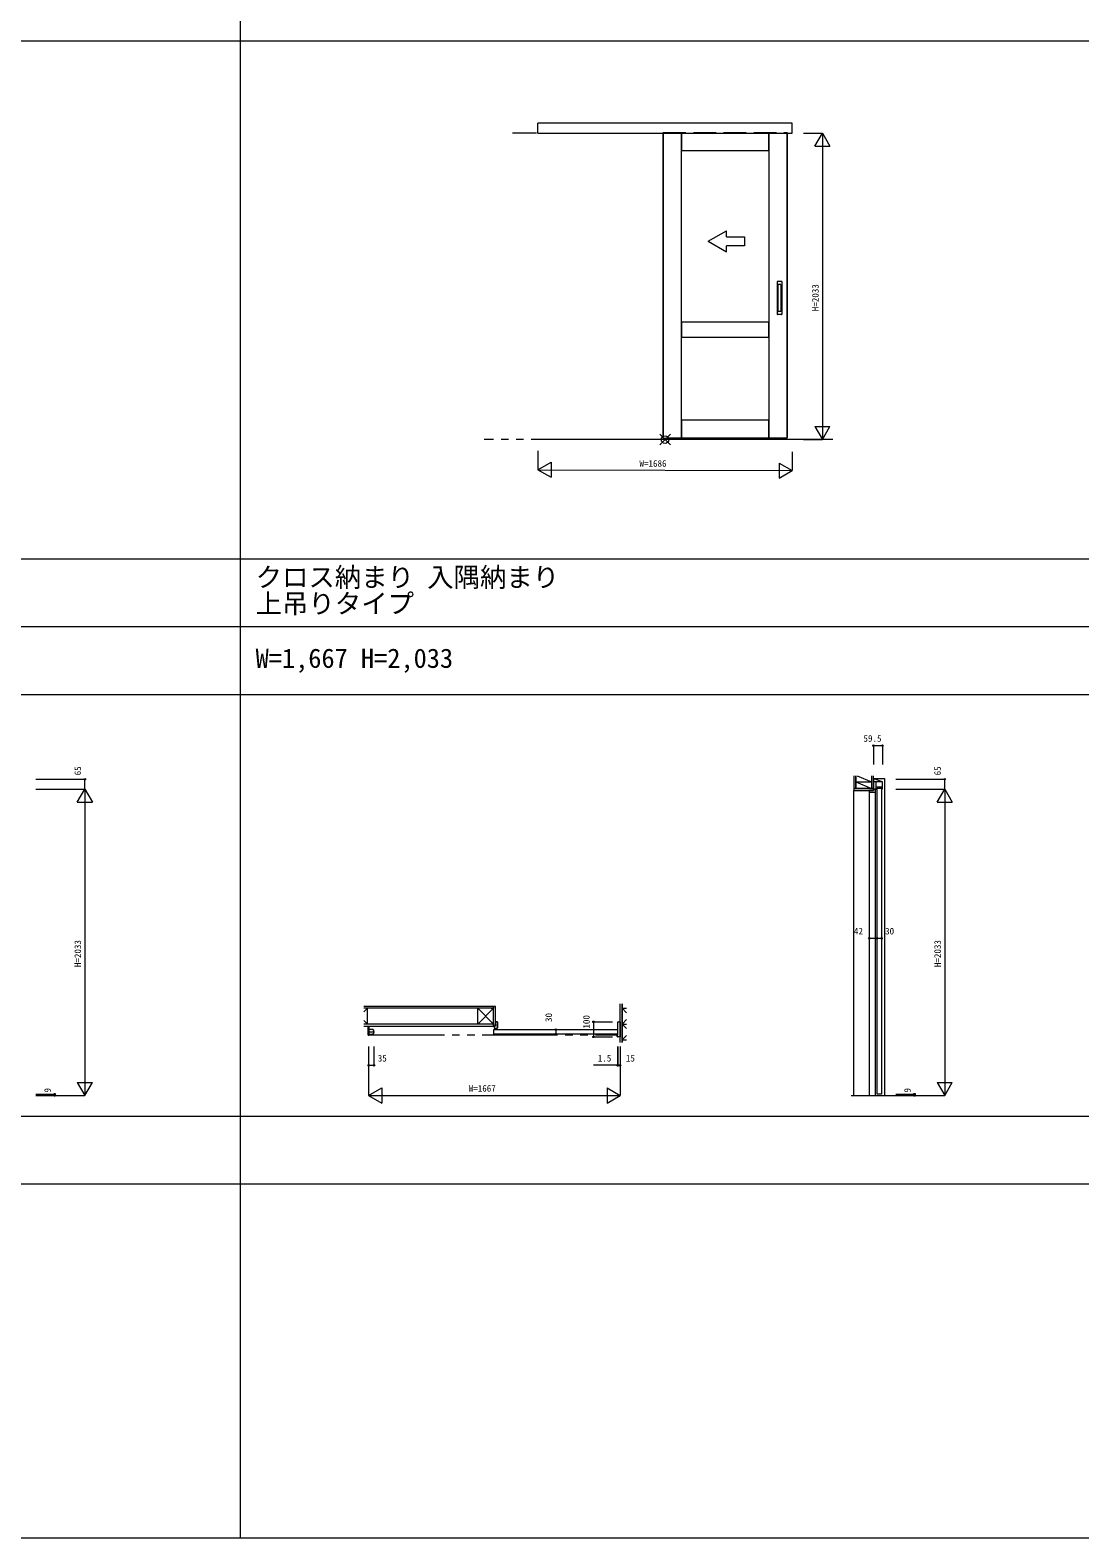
# Model space of a CAD drawing. Units: millimetres, scale not verified. Extents: x -14341 to 14341, y -10000 to 10000.
# Drawn here: x -4335 to 2623, y -10000 to 1 of the extents above; entities that cross this region are included whole.
import ezdxf
from ezdxf.enums import TextEntityAlignment as Align

# ---------------------------------------------------------------- set-up
doc = ezdxf.new("R2010")
doc.units = ezdxf.units.MM
doc.header["$LTSCALE"] = 50
for name, pattern in [('USER1', [13, 10, -1, 1, -1]), ('USER2', [15, 10, -1, 1, -1, 1, -1]), ('USER3', [4, 3, -1])]:
    doc.linetypes.add(name, pattern=pattern)
doc.layers.add('0-0_0', color=7, linetype='Continuous')
for name, color, linetype, lineweight in [('0-1_YKK_F1', 7, 'Continuous', 18), ('0-2_YKK_A1', 4, 'Continuous', 18), ('0-3_YKK_N1', 2, 'Continuous', 18), ('0-4_YKK_B1', 4, 'Continuous', 18), ('0-5_YKK_Z1', 7, 'Continuous', 18), ('0-6_YKK_C1', 4, 'Continuous', 18), ('0-8_YKK_IN', 1, 'Continuous', 18)]:
    doc.layers.add(name, color=color, linetype=linetype, lineweight=lineweight)
doc.styles.add('ＭＳ ゴシック', font='')
doc.styles.get('ＭＳ ゴシック').set_extended_font_data('MS Gothic')

msp = doc.modelspace()

# ---------------------------------------------------------------- linework, layer by layer
at = {"layer": '0-1_YKK_F1'}
for p, q in [((-2940.51, -10000), (-2940.51, 9500)), ((-14340.51, -70), (14159.49, -70)), ((-14340.51, -3505), (14159.49, -3505)), ((-14340.51, -3955), (14159.49, -3955)), ((-14340.51, -4405), (14159.49, -4405)), ((-14340.51, -7202.5), (14159.49, -7202.5)), ((-14340.51, -7652.5), (14159.49, -7652.5)), ((-14340.51, -10000), (14340.51, -10000))]:
    msp.add_line(p, q, dxfattribs=at)
at = {"layer": '0-2_YKK_A1'}
for p, q in [((-979.45, -681.5), (-1137.7, -681.5)), ((-979.45, -681.5), (-1137.7, -681.5)), ((-968.86, -681.5), (-968.86, -616.5)), ((-968.86, -681.5), (-968.86, -616.5)), ((-968.86, -681.5), (717.14, -681.5)), ((-968.86, -681.5), (717.14, -681.5)), ((-137.86, -676.5), (-137.86, -2695.5)), ((-137.86, -676.5), (-122.86, -676.5)), ((-137.86, -2705.5), (-137.86, -676.5)), ((-17.86, -2705.5), (-17.86, -676.5)), ((-17.86, -676.5), (-17.86, -796.5)), ((562.14, -676.5), (562.14, -2705.5)), ((682.14, -676.5), (682.14, -2701.5)), ((682.14, -2705.5), (682.14, -676.5)), ((160.14, -1399.14), (280.14, -1329.85)), ((160.14, -1399.14), (280.14, -1329.85)), ((160.14, -1399.14), (280.14, -1468.42)), ((160.14, -1399.14), (280.14, -1468.42)), ((280.14, -1369.14), (280.14, -1329.85)), ((280.14, -1369.14), (280.14, -1329.85)), ((280.14, -1369.14), (400.14, -1369.14)), ((280.14, -1369.14), (400.14, -1369.14)), ((400.14, -1369.14), (400.14, -1429.14)), ((400.14, -1369.14), (400.14, -1429.14)), ((280.14, -1468.42), (280.14, -1429.14)), ((400.14, -1429.14), (280.14, -1429.14)), ((280.14, -1468.42), (280.14, -1429.14)), ((400.14, -1429.14), (280.14, -1429.14)), ((617.14, -1666.5), (617.14, -1884.5)), ((646.14, -1665.5), (618.14, -1665.5)), ((622.14, -1686.5), (622.14, -1864.5)), ((641.14, -1685.5), (623.14, -1685.5)), ((642.14, -1686.5), (642.14, -1864.5)), ((647.14, -1666.5), (647.14, -1884.5)), ((646.14, -1885.5), (618.14, -1885.5)), ((641.14, -1865.5), (623.14, -1865.5)), ((682.14, -2714.5), (-933.86, -2714.5)), ((682.14, -2714.5), (-933.86, -2714.5)), ((-137.86, -2705.5), (667.14, -2705.5)), ((667.14, -2705.5), (-112.86, -2705.5)), ((667.14, -2705.5), (681.84, -2705.5)), ((682.14, -2705.5), (667.14, -2705.5))]:
    msp.add_line(p, q, dxfattribs=at)
at = {"layer": '0-2_YKK_A1', "linetype": 'USER3'}
msp.add_line((-137.86, -676.5), (682.14, -676.5), dxfattribs=at)
at = {"layer": '0-2_YKK_A1', "linetype": 'USER2'}
msp.add_line((986.29, -2714.5), (-1326.42, -2714.5), dxfattribs=at)
msp.add_line((986.29, -2714.5), (-1326.42, -2714.5), dxfattribs=at)
at = {"layer": '0-2_YKK_A1'}
for points in [[(717.14, -681.5), (717.14, -616.5), (-968.86, -616.5)], [(717.14, -681.5), (717.14, -616.5), (-968.86, -616.5)], [(-17.86, -796.5), (562.14, -796.5), (562.14, -676.5)], [(562.14, -2705.5), (562.14, -2585.5), (-17.86, -2585.5), (-17.86, -2705.5)]]:
    msp.add_lwpolyline(points, dxfattribs=at)
msp.add_lwpolyline([(-17.86, -2035.5), (562.14, -2035.5), (562.14, -1935.5), (-17.86, -1935.5)], close=True, dxfattribs=at)
for centre, start, end in [((618.14, -1666.5), 90, 180), ((623.14, -1686.5), 90, 180), ((641.14, -1686.5), 0, 90), ((646.14, -1666.5), 0, 90), ((618.14, -1884.5), 180, 270), ((623.14, -1864.5), 180, 270), ((641.14, -1864.5), 270, 0), ((646.14, -1884.5), 270, 0)]:
    msp.add_arc(centre, 1, start, end, dxfattribs=at)
at = {"layer": '0-3_YKK_N1'}
for p, q in [((792.14, -681.5), (917.14, -681.5)), ((917.14, -681.5), (917.14, -2714.5)), ((867.14, -768.1), (967.14, -768.1)), ((867.14, -2627.9), (967.14, -2627.9)), ((717.14, -2795.5), (717.14, -2920.5)), ((792.14, -2714.5), (917.14, -2714.5)), ((-968.86, -2914.5), (-882.26, -2864.5)), ((-882.26, -2864.5), (-882.26, -2964.5)), ((630.53, -2870.5), (717.14, -2920.5)), ((-968.86, -2914.5), (-882.26, -2964.5)), ((1255.4, -4744.13), (1255.4, -4869.13)), ((1255.4, -4744.13), (1314.9, -4744.13)), ((1314.9, -4744.13), (1314.9, -4869.13)), ((-4297.51, -4967.5), (-3972.51, -4967.5)), ((-3972.51, -5032.5), (-3972.51, -4967.5)), ((1402.49, -4967.5), (1727.49, -4967.5)), ((1727.49, -5032.5), (1727.49, -4967.5)), ((-4297.51, -5032.5), (-3972.51, -5032.5)), ((-4022.51, -5119.1), (-3972.51, -5032.5)), ((-3972.51, -5032.5), (-3922.51, -5119.1)), ((-3972.51, -5032.5), (-3972.51, -7065.5)), ((1402.49, -5032.5), (1727.49, -5032.5)), ((1677.49, -5119.1), (1727.49, -5032.5)), ((1727.49, -5032.5), (1777.49, -5119.1)), ((1727.49, -5032.5), (1727.49, -7065.5)), ((-4022.51, -5119.1), (-3922.51, -5119.1)), ((1677.49, -5119.1), (1777.49, -5119.1)), ((1227.4, -6022.69), (1269.4, -6022.69)), ((1278.9, -6022.69), (1308.9, -6022.69)), ((-600.48, -6576.8), (-475.48, -6576.8)), ((-600.48, -6576.8), (-600.48, -6676.8)), ((-850.69, -6628.3), (-850.69, -6658.3)), ((-600.48, -6676.8), (-475.48, -6676.8)), ((-2091.19, -6740.5), (-2091.19, -7065.5)), ((-2056.19, -6740.5), (-2056.19, -6865.5)), ((-440.69, -6740.5), (-440.69, -6865.5)), ((-424.19, -6740.5), (-424.19, -7065.5)), ((-2091.19, -6865.5), (-2056.19, -6865.5)), ((-4022.51, -6978.9), (-3922.51, -6978.9)), ((-4022.51, -6978.9), (-3972.51, -7065.5)), ((-3972.51, -7065.5), (-3922.51, -6978.9)), ((1677.49, -6978.9), (1777.49, -6978.9)), ((1677.49, -6978.9), (1727.49, -7065.5)), ((1727.49, -7065.5), (1777.49, -6978.9)), ((-4297.51, -7065.5), (-3972.51, -7065.5)), ((-2091.19, -7065.5), (-2004.59, -7015.5)), ((-2091.19, -7065.5), (-2004.59, -7115.5)), ((-2091.19, -7065.5), (-424.19, -7065.5)), ((-2004.59, -7015.5), (-2004.59, -7115.5)), ((-510.79, -7015.5), (-510.79, -7115.5)), ((-510.79, -7015.5), (-424.19, -7065.5)), ((-510.79, -7115.5), (-424.19, -7065.5)), ((1402.49, -7065.5), (1727.49, -7065.5))]:
    msp.add_line(p, q, dxfattribs=at)
for points in [[(867.14, -768.1), (917.14, -681.5), (967.14, -768.1)], [(867.14, -2627.9), (917.14, -2714.5), (967.14, -2627.9)], [(-968.86, -2789.5), (-968.86, -2914.5), (717.14, -2920.5)], [(630.53, -2870.5), (630.53, -2970.5), (717.14, -2920.5)], [(-439.19, -6740.5), (-439.19, -6865.5), (-424.19, -6865.5)], [(-439.19, -6865.5), (-440.69, -6865.5), (-600.17, -6865.5)], [(-4297.51, -7056.5), (-4172.51, -7056.5), (-4172.51, -7065.5)], [(1402.49, -7056.5), (1527.49, -7056.5), (1527.49, -7065.5)]]:
    msp.add_lwpolyline(points, dxfattribs=at)
for centre in [(1255.4, -4744.13), (1314.9, -4744.13), (-3972.51, -4967.5), (1727.49, -4967.5), (1227.4, -6022.69), (1269.4, -6022.69), (1278.9, -6022.69), (1308.9, -6022.69), (-600.48, -6576.8), (-850.69, -6628.3), (-850.69, -6658.3), (-600.48, -6676.8), (-2091.19, -6865.5), (-2056.19, -6865.5), (-440.69, -6865.5), (-439.19, -6865.5), (-424.19, -6865.5), (-4172.51, -7056.5), (-4172.51, -7065.5), (1527.49, -7056.5), (1527.49, -7065.5)]:
    msp.add_circle(centre, 5, dxfattribs=at)
at = {"layer": '0-4_YKK_B1'}
for p, q in [((-1238.19, -6576.8), (-1250.19, -6576.8)), ((-1236.19, -6584.3), (-1236.19, -6578.8)), ((-1236.19, -6579.3), (-1236.19, -6616.3)), ((-1236.19, -6616.8), (-1236.19, -6589.3)), ((-2092.19, -6630.3), (-2092.19, -6656.3)), ((-2062.19, -6627.3), (-2089.2, -6627.3)), ((-2089.2, -6659.3), (-2062.19, -6659.3)), ((-2060.19, -6631.3), (-2060.19, -6629.3)), ((-2056.19, -6631.3), (-2060.19, -6631.3)), ((-2060.19, -6657.3), (-2060.19, -6655.3)), ((-1258.19, -6618.8), (-1238.19, -6618.8))]:
    msp.add_line(p, q, dxfattribs=at)
at = {"layer": '0-4_YKK_B1', "linetype": 'USER1'}
msp.add_line((-2095.19, -6643.3), (-2053.12, -6643.3), dxfattribs=at)
at = {"layer": '0-4_YKK_B1', "linetype": 'USER2'}
for p, q in [((-2093.69, -6665.5), (-2093.69, -6604.8)), ((-2093.69, -6665.5), (-2088.19, -6665.5)), ((-2088.19, -6665.5), (-2088.19, -6604.8)), ((-2088.19, -6664.3), (-439.39, -6664.3))]:
    msp.add_line(p, q, dxfattribs=at)
at = {"layer": '0-4_YKK_B1'}
for points in [[(-1250.19, -6576.8), (-1250.19, -6604.8), (-1260.19, -6604.8), (-1260.19, -6616.8)], [(-444.19, -6674.8), (-444.19, -6666.8), (-443.69, -6666.3), (-439.19, -6666.3), (-439.19, -6578.8)], [(-437.19, -6576.8), (-424.19, -6576.8), (-424.19, -6676.8), (-442.19, -6676.8)], [(-2060.19, -6655.3), (-2056.19, -6655.3), (-2056.19, -6631.3)]]:
    msp.add_lwpolyline(points, dxfattribs=at)
msp.add_lwpolyline([(-1260.69, -6628.3), (-440.69, -6628.3), (-440.69, -6658.3), (-1260.69, -6658.3)], close=True, dxfattribs=at)
for centre, radius, start, end in [((-1238.19, -6578.8), 2, 0.00001, 89.99999), ((-437.19, -6578.8), 2, 90, 180), ((-2089.2, -6630.29), 2.99, 89.96782, 180.03218), ((-2089.2, -6656.31), 2.99, 179.96782, 270.03218), ((-2062.19, -6629.3), 2, 359.96796, 90.03204), ((-2062.19, -6657.3), 2, 269.96796, 0.03204), ((-1258.19, -6616.8), 2, 180.00001, 269.99999), ((-1238.19, -6616.8), 2, 270.00001, 359.99999), ((-442.19, -6674.8), 2, 180, 270)]:
    msp.add_arc(centre, radius, start, end, dxfattribs=at)
at = {"layer": '0-5_YKK_Z1'}
for p, q in [((1125.4, -4944.13), (1125.4, -5030)), ((1137.9, -4985), (1242.9, -4985)), ((1137.9, -4985), (1242.9, -5030)), ((1147.54, -4944.13), (1242.9, -4985)), ((1242.9, -4944.13), (1242.9, -5030)), ((1255.4, -5030), (1255.4, -4944.13)), ((1137.9, -5030), (1125.4, -5030)), ((1125.4, -5030), (1254.9, -5030)), ((1125.4, -5030), (1125.4, -5042.5)), ((1125.4, -5042.5), (1255.4, -5042.5)), ((1125.4, -7065.5), (1125.4, -5042.5)), ((1131.22, -5029.67), (1131.24, -5029.66)), ((1255.4, -5030), (1242.9, -5030)), ((1255.4, -5030), (1255.4, -5042.5)), ((-1262.69, -6474.8), (-2122.46, -6474.8)), ((-1262.69, -6487.3), (-2122.46, -6487.3)), ((-2098.68, -6487.3), (-2122.46, -6511.08)), ((-2098.68, -6592.3), (-2098.68, -6487.3)), ((-1262.69, -6487.3), (-1367.69, -6592.3)), ((-1367.69, -6487.3), (-1262.69, -6592.3)), ((-1367.69, -6592.3), (-1367.69, -6487.3)), ((-1278.07, -6487.3), (-1262.69, -6487.3)), ((-1262.69, -6474.8), (-1262.69, -6487.3)), ((-1250.19, -6474.8), (-1262.69, -6474.8)), ((-1262.69, -6604.3), (-1262.69, -6475.3)), ((-1262.69, -6592.3), (-1262.69, -6487.3)), ((-1250.19, -6604.8), (-1250.19, -6474.8)), ((-424.19, -6714.3), (-424.19, -6456.8)), ((-411.69, -6456.8), (-411.69, -6712.1)), ((-411.69, -6714.3), (-411.69, -6456.8)), ((-411.69, -6487.3), (-381.69, -6517.3)), ((-411.69, -6487.3), (-381.69, -6487.3)), ((-2098.68, -6592.3), (-2122.46, -6568.52)), ((-1262.69, -6592.3), (-2122.46, -6592.3)), ((-1262.69, -6592.3), (-1278.46, -6592.3)), ((-1262.69, -6592.3), (-1262.69, -6604.8)), ((-381.69, -6562.3), (-411.69, -6592.3)), ((-411.69, -6592.3), (-381.69, -6622.3)), ((-411.69, -6592.3), (-381.69, -6592.3)), ((-2122.46, -6604.8), (-1262.69, -6604.8)), ((-1250.19, -6604.8), (-1262.69, -6604.8)), ((-411.69, -6697.3), (-381.69, -6667.3)), ((-411.69, -6697.3), (-381.69, -6697.3)), ((1106.66, -7065.5), (1447.71, -7065.5))]:
    msp.add_line(p, q, dxfattribs=at)
for points in [[(1137.9, -4944.13), (1137.9, -5030), (1137.9, -4944.13)], [(1137.9, -5030), (1255.4, -5030), (1137.9, -5030)], [(-1262.69, -6589.42), (-1262.69, -6604.8), (-1262.69, -6484.53)]]:
    msp.add_lwpolyline(points, dxfattribs=at)
at = {"layer": '0-6_YKK_C1'}
for p, q in [((1255.4, -4962.5), (1327.4, -4962.5)), ((1312.11, -4984.5), (1255.4, -4984.5)), ((1314.9, -4985.52), (1265.4, -4967.5)), ((1314.9, -5032.5), (1314.9, -4985.52)), ((1327.4, -4962.5), (1327.4, -7065.5)), ((1227.4, -5042.5), (1227.4, -7065.5)), ((1229.9, -5054.5), (1229.9, -5042.5)), ((1264.9, -5056.5), (1231.9, -5056.5)), ((1255.4, -5042.5), (1255.4, -5032.5)), ((1255.4, -5032.5), (1264.9, -5032.5)), ((1266.9, -5034.5), (1266.9, -5054.5)), ((1269.4, -7065.5), (1269.4, -5032.5)), ((1274.2, -5017.3), (1314.9, -5017.3))]:
    msp.add_line(p, q, dxfattribs=at)
for points in [[(1265.4, -4967.5), (1255.4, -4967.5), (1255.4, -5032.5), (1274.2, -5032.5), (1274.2, -4984.5)], [(1255.4, -5032.5), (1255.4, -5042.5), (1229.9, -5042.5)]]:
    msp.add_lwpolyline(points, dxfattribs=at)
msp.add_lwpolyline([(1278.9, -5027.5), (1308.9, -5027.5), (1308.9, -7056.5), (1278.9, -7056.5)], close=True, dxfattribs=at)
for centre, start, end in [((1231.9, -5054.5), 180, 270), ((1264.9, -5034.5), 0, 89.99999), ((1264.9, -5054.5), 270, 0)]:
    msp.add_arc(centre, 2, start, end, dxfattribs=at)
at = {"layer": '0-8_YKK_IN'}
for p, q in [((-161.22, -2749.86), (-90.51, -2679.14)), ((-161.22, -2679.14), (-90.51, -2749.86))]:
    msp.add_line(p, q, dxfattribs=at)
msp.add_circle((-125.86, -2714.5), 25, dxfattribs=at)

# ---------------------------------------------------------------- texts
at = {"layer": '0-0_0', "style": 'ＭＳ ゴシック'}
for s, p in [('クロス納まり 入隅納まり', (-2840.51, -3730)), ('上吊りタイプ', (-2840.51, -3905)), ('W=1,667 H=2,033', (-2840.51, -4267.5))]:
    msp.add_text(s, height=128.3, dxfattribs=at).set_placement(p, align=Align.BOTTOM_LEFT)
at = {"layer": '0-3_YKK_N1', "color": 7, "style": 'ＭＳ ゴシック'}
for s, p in [('H=2033', (905.14, -1863)), ('65', (-3984.51, -4941.8)), ('65', (1715.49, -4941.8)), ('H=2033', (-3984.51, -6214)), ('H=2033', (1715.49, -6214)), ('30', (-862.69, -6578.16)), ('100', (-612.48, -6621.96)), ('9', (-4184.51, -7046.2)), ('9', (1515.49, -7046.2))]:
    msp.add_text(s, height=43.99, rotation=90, dxfattribs=at).set_placement(p, align=Align.BOTTOM_LEFT)
for s, p in [('W=1686', (-295.86, -2908.5)), ('59.5', (1188.94, -4732.13)), ('42', (1125.88, -6010.69)), ('30', (1332.38, -6010.69)), ('35', (-2030.7, -6853.5)), ('1.5', (-571.84, -6853.5)), ('15', (-385.93, -6853.5)), ('W=1667', (-1427.69, -7053.5))]:
    msp.add_text(s, height=43.99, dxfattribs=at).set_placement(p, align=Align.BOTTOM_LEFT)
at = {"layer": '0-5_YKK_Z1', "style": 'ＭＳ ゴシック'}
msp.add_text('FL', height=6.598, dxfattribs=at).set_placement((1426.17, -7063.83), align=Align.BOTTOM_LEFT)

doc.saveas('drawing.dxf')
